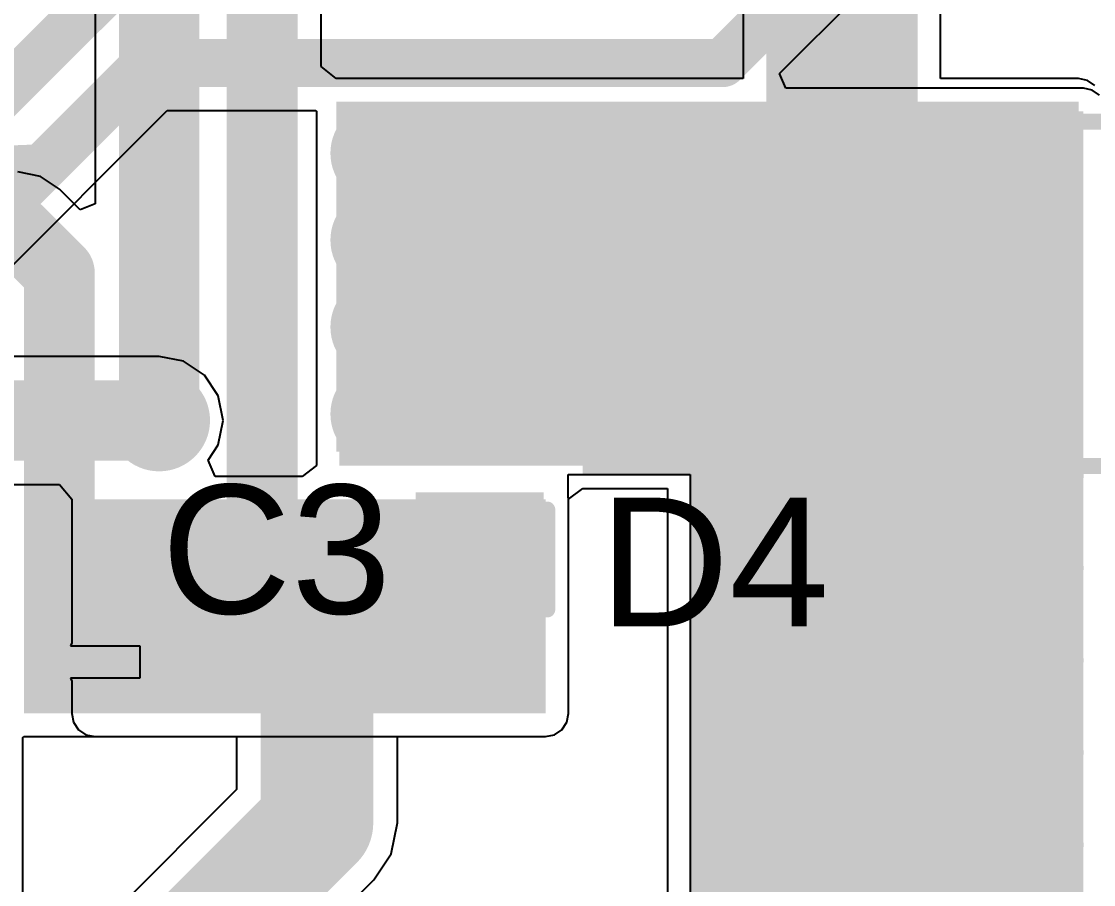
# Model space of a CAD drawing. Header units: millimetres. Extents: x -0.43 to 2.06, y -0.4 to 2.49.
# Drawn here: x 1.3732 to 1.7062, y 0.4129 to 0.6809 of the extents above; entities that cross this region are included whole.
import ezdxf

# ---------------------------------------------------------------- set-up
doc = ezdxf.new("R2010")
doc.units = ezdxf.units.MM
doc.header["$MEASUREMENT"] = 0
for name, color, linetype in [('BottomLayer', 5, 'Continuous'), ('BottomSolder', 6, 'Continuous'), ('TopLayer', 1, 'Continuous'), ('TopOverlay', 2, 'Continuous'), ('TopPaste', 8, 'Continuous'), ('TopSolder', 216, 'Continuous'), ('ViaHoleLayer', 16, 'Continuous')]:
    doc.layers.add(name, color=color, linetype=linetype)
doc.styles.add('Arial', font='', dxfattribs={"height": 0.2})
doc.styles.get('Arial').set_extended_font_data('Arial')

# ---------------------------------------------------------------- blocks, each defined once
blk = doc.blocks.new('SMA_9')
at = {"layer": 'TopLayer'}
for points in [[(-0.1279527, 0.03346455), (-0.0295275, 0.03346455), (-0.0295275, -0.03346455), (-0.1279527, -0.03346455)], [(0.0295276, 0.03346455), (0.1279528, 0.03346455), (0.1279528, -0.03346455), (0.0295276, -0.03346455)]]:
    blk.add_hatch(color=1, dxfattribs=at).paths.add_polyline_path(points)
at = {"layer": 'TopOverlay'}
for points in [[(-0.175, -0.05597), (-0.1290552, -0.05597), (-0.1290552, 0.05598), (-0.175, 0.05598)], [(-0.1299213, 0.0363781), (-0.1022047, 0.0363781), (-0.1022047, 0.0559799), (-0.1299213, 0.0559799)], [(-0.1299213, -0.0559799), (-0.1022047, -0.0559799), (-0.1022047, -0.0363781), (-0.1299213, -0.0363781)]]:
    blk.add_hatch(color=2, dxfattribs=at).paths.add_polyline_path(points)
at = {"layer": 'TopPaste'}
for points in [[(-0.1279527, 0.03346455), (-0.0295275, 0.03346455), (-0.0295275, -0.03346455), (-0.1279527, -0.03346455)], [(0.0295276, 0.03346455), (0.1279528, 0.03346455), (0.1279528, -0.03346455), (0.0295276, -0.03346455)]]:
    blk.add_hatch(color=8, dxfattribs=at).paths.add_polyline_path(points)
at = {"layer": 'TopSolder'}
for points in [[(-0.1319527, 0.03746455), (-0.0255275, 0.03746455), (-0.0255275, -0.03746455), (-0.1319527, -0.03746455)], [(0.0255276, 0.03746455), (0.1319528, 0.03746455), (0.1319528, -0.03746455), (0.0255276, -0.03746455)]]:
    blk.add_hatch(color=216, dxfattribs=at).paths.add_polyline_path(points)
at = {"layer": 'TopOverlay', "const_width": 0.005}
for points in [[(-0.10465, 0.0534531), (0.08115, 0.0534531)], [(0.08115, 0.03985), (0.08115, 0.0534531)], [(0.08115, -0.0534531), (0.08115, -0.03985)], [(-0.10465, -0.0534531), (0.08115, -0.0534531)]]:
    blk.add_lwpolyline(points, dxfattribs=at)
at = {"layer": 'TopOverlay', "const_width": 0.0025}
for points in [[(-0.1059, 0.0534531, 1), (-0.1034, 0.0534531, 1)], [(0.0799, 0.0534531, 1), (0.0824, 0.0534531, 1)], [(0.0799, 0.0534531, 1), (0.0824, 0.0534531, 1)], [(0.0799, 0.03985, 1), (0.0824, 0.03985, 1)], [(0.0799, -0.03985, 1), (0.0824, -0.03985, 1)], [(-0.1059, -0.0534531, 1), (-0.1034, -0.0534531, 1)], [(0.0799, -0.0534531, 1), (0.0824, -0.0534531, 1)], [(0.0799, -0.0534531, 1), (0.0824, -0.0534531, 1)]]:
    blk.add_lwpolyline(points, format="xyb", close=True, dxfattribs=at)
blk = doc.blocks.new('CAP_0603_14')
at = {"layer": 'TopLayer'}
for points in [[(-0.015, 0.0175), (-0.015, -0.0175), (-0.045, -0.0175), (-0.045, 0.0175)], [(0.045, 0.0175), (0.045, -0.0175), (0.015, -0.0175), (0.015, 0.0175)]]:
    blk.add_hatch(color=1, dxfattribs=at).paths.add_polyline_path(points)
at = {"layer": 'TopPaste'}
for points in [[(-0.015, 0.0175), (-0.015, -0.0175), (-0.045, -0.0175), (-0.045, 0.0175)], [(0.045, 0.0175), (0.045, -0.0175), (0.015, -0.0175), (0.015, 0.0175)]]:
    blk.add_hatch(color=8, dxfattribs=at).paths.add_polyline_path(points)
at = {"layer": 'TopSolder'}
for points in [[(-0.0126378, 0.0198622), (-0.0126378, -0.0198622), (-0.0473622, -0.0198622), (-0.0473622, 0.0198622)], [(0.0473622, 0.0198622), (0.0473622, -0.0198622), (0.0126378, -0.0198622), (0.0126378, 0.0198622)]]:
    blk.add_hatch(color=216, dxfattribs=at).paths.add_polyline_path(points)
at = {"layer": 'TopOverlay', "const_width": 0.005}
for points in [[(-0.049, -0.021), (-0.049, 0.021)], [(-0.018, 0.021), (-0.049, 0.021)], [(0.049, 0.021), (0.018, 0.021)], [(0.049, -0.021), (0.049, 0.021)], [(-0.018, -0.021), (-0.049, -0.021)], [(0.049, -0.021), (0.018, -0.021)]]:
    blk.add_lwpolyline(points, dxfattribs=at)
at = {"layer": 'TopOverlay', "const_width": 0.0025}
for points in [[(-0.05025, 0.021, 1), (-0.04775, 0.021, 1)], [(-0.05025, 0.021, 1), (-0.04775, 0.021, 1)], [(-0.01925, 0.021, 1), (-0.01675, 0.021, 1)], [(0.01675, 0.021, 1), (0.01925, 0.021, 1)], [(0.04775, 0.021, 1), (0.05025, 0.021, 1)], [(0.04775, 0.021, 1), (0.05025, 0.021, 1)], [(-0.05025, -0.021, 1), (-0.04775, -0.021, 1)], [(-0.05025, -0.021, 1), (-0.04775, -0.021, 1)], [(-0.01925, -0.021, 1), (-0.01675, -0.021, 1)], [(0.01675, -0.021, 1), (0.01925, -0.021, 1)], [(0.04775, -0.021, 1), (0.05025, -0.021, 1)], [(0.04775, -0.021, 1), (0.05025, -0.021, 1)]]:
    blk.add_lwpolyline(points, format="xyb", close=True, dxfattribs=at)

msp = doc.modelspace()

# ---------------------------------------------------------------- hatches: boundary and pattern name
at = {"layer": 'BottomLayer'}
for points in [[(1.472, 0.543), (1.703, 0.543), (1.703, 0.653), (1.472, 0.653)], [(1.703, 0.5615), (1.581, 0.5615), (1.581, 0.2650002), (1.703, 0.2650002)], [(1.536, 0.5325), (1.396, 0.5325), (1.396, 0.466), (1.536, 0.466)]]:
    msp.add_hatch(color=5, dxfattribs=at).paths.add_polyline_path(points)
h = msp.add_hatch(color=5, dxfattribs=at)
edge = h.paths.add_edge_path()
edge.add_arc((1.485, 0.64), 0.011811, 0, 360)
h = msp.add_hatch(color=5, dxfattribs=at)
edge = h.paths.add_edge_path()
edge.add_arc((1.513, 0.64), 0.011811, 0, 360)
h = msp.add_hatch(color=5, dxfattribs=at)
edge = h.paths.add_edge_path()
edge.add_arc((1.54, 0.64), 0.011811, 0, 360)
h = msp.add_hatch(color=5, dxfattribs=at)
edge = h.paths.add_edge_path()
edge.add_arc((1.485, 0.613), 0.011811, 0, 360)
h = msp.add_hatch(color=5, dxfattribs=at)
edge = h.paths.add_edge_path()
edge.add_arc((1.513, 0.613), 0.011811, 0, 360)
h = msp.add_hatch(color=5, dxfattribs=at)
edge = h.paths.add_edge_path()
edge.add_arc((1.54, 0.613), 0.011811, 0, 360)
h = msp.add_hatch(color=5, dxfattribs=at)
edge = h.paths.add_edge_path()
edge.add_arc((1.485, 0.586), 0.011811, 0, 360)
h = msp.add_hatch(color=5, dxfattribs=at)
edge = h.paths.add_edge_path()
edge.add_arc((1.485, 0.559), 0.011811, 0, 360)
h = msp.add_hatch(color=5, dxfattribs=at)
edge = h.paths.add_edge_path()
edge.add_arc((1.416, 0.557), 0.011811, 0, 360)
h = msp.add_hatch(color=5, dxfattribs=at)
edge = h.paths.add_edge_path()
edge.add_arc((1.601809, 0.539822), 0.011811, 0, 360)
h = msp.add_hatch(color=5, dxfattribs=at)
edge = h.paths.add_edge_path()
edge.add_arc((1.6302903, 0.539822), 0.011811, 0, 360)
h = msp.add_hatch(color=5, dxfattribs=at)
edge = h.paths.add_edge_path()
edge.add_arc((1.6587716, 0.539822), 0.011811, 0, 360)
h = msp.add_hatch(color=5, dxfattribs=at)
edge = h.paths.add_edge_path()
edge.add_arc((1.6872529, 0.539822), 0.011811, 0, 360)
h = msp.add_hatch(color=5, dxfattribs=at)
edge = h.paths.add_edge_path()
edge.add_arc((1.601809, 0.5111653), 0.011811, 0, 360)
h = msp.add_hatch(color=5, dxfattribs=at)
edge = h.paths.add_edge_path()
edge.add_arc((1.6302903, 0.5111653), 0.011811, 0, 360)
h = msp.add_hatch(color=5, dxfattribs=at)
edge = h.paths.add_edge_path()
edge.add_arc((1.6587716, 0.5111653), 0.011811, 0, 360)
h = msp.add_hatch(color=5, dxfattribs=at)
edge = h.paths.add_edge_path()
edge.add_arc((1.6872529, 0.5111653), 0.011811, 0, 360)
h = msp.add_hatch(color=5, dxfattribs=at)
edge = h.paths.add_edge_path()
edge.add_arc((1.41, 0.482), 0.011811, 0, 360)
h = msp.add_hatch(color=5, dxfattribs=at)
edge = h.paths.add_edge_path()
edge.add_arc((1.438, 0.482), 0.011811, 0, 360)
h = msp.add_hatch(color=5, dxfattribs=at)
edge = h.paths.add_edge_path()
edge.add_arc((1.465, 0.482), 0.011811, 0, 360)
h = msp.add_hatch(color=5, dxfattribs=at)
edge = h.paths.add_edge_path()
edge.add_arc((1.493, 0.482), 0.011811, 0, 360)
h = msp.add_hatch(color=5, dxfattribs=at)
edge = h.paths.add_edge_path()
edge.add_arc((1.52, 0.482), 0.011811, 0, 360)
h = msp.add_hatch(color=5, dxfattribs=at)
edge = h.paths.add_edge_path()
edge.add_arc((1.601809, 0.4825086), 0.011811, 0, 360)
h = msp.add_hatch(color=5, dxfattribs=at)
edge = h.paths.add_edge_path()
edge.add_arc((1.6302903, 0.4825086), 0.011811, 0, 360)
h = msp.add_hatch(color=5, dxfattribs=at)
edge = h.paths.add_edge_path()
edge.add_arc((1.6587716, 0.4825086), 0.011811, 0, 360)
h = msp.add_hatch(color=5, dxfattribs=at)
edge = h.paths.add_edge_path()
edge.add_arc((1.6872529, 0.4825086), 0.011811, 0, 360)
h = msp.add_hatch(color=5, dxfattribs=at)
edge = h.paths.add_edge_path()
edge.add_arc((1.601809, 0.4538519), 0.011811, 0, 360)
h = msp.add_hatch(color=5, dxfattribs=at)
edge = h.paths.add_edge_path()
edge.add_arc((1.6302903, 0.4538519), 0.011811, 0, 360)
h = msp.add_hatch(color=5, dxfattribs=at)
edge = h.paths.add_edge_path()
edge.add_arc((1.6587716, 0.4538519), 0.011811, 0, 360)
h = msp.add_hatch(color=5, dxfattribs=at)
edge = h.paths.add_edge_path()
edge.add_arc((1.6872529, 0.4538519), 0.011811, 0, 360)
h = msp.add_hatch(color=5, dxfattribs=at)
edge = h.paths.add_edge_path()
edge.add_arc((1.601809, 0.4251952), 0.011811, 0, 360)
h = msp.add_hatch(color=5, dxfattribs=at)
edge = h.paths.add_edge_path()
edge.add_arc((1.6302903, 0.4251952), 0.011811, 0, 360)
h = msp.add_hatch(color=5, dxfattribs=at)
edge = h.paths.add_edge_path()
edge.add_arc((1.6587716, 0.4251952), 0.011811, 0, 360)
h = msp.add_hatch(color=5, dxfattribs=at)
edge = h.paths.add_edge_path()
edge.add_arc((1.6872529, 0.4251952), 0.011811, 0, 360)
at = {"layer": 'BottomSolder'}
h = msp.add_hatch(color=6, dxfattribs=at)
edge = h.paths.add_edge_path()
edge.add_arc((1.485, 0.64), 0.015811, 0, 360)
h = msp.add_hatch(color=6, dxfattribs=at)
edge = h.paths.add_edge_path()
edge.add_arc((1.513, 0.64), 0.015811, 0, 360)
h = msp.add_hatch(color=6, dxfattribs=at)
edge = h.paths.add_edge_path()
edge.add_arc((1.54, 0.64), 0.015811, 0, 360)
h = msp.add_hatch(color=6, dxfattribs=at)
edge = h.paths.add_edge_path()
edge.add_arc((1.485, 0.613), 0.015811, 0, 360)
h = msp.add_hatch(color=6, dxfattribs=at)
edge = h.paths.add_edge_path()
edge.add_arc((1.513, 0.613), 0.015811, 0, 360)
h = msp.add_hatch(color=6, dxfattribs=at)
edge = h.paths.add_edge_path()
edge.add_arc((1.54, 0.613), 0.015811, 0, 360)
h = msp.add_hatch(color=6, dxfattribs=at)
edge = h.paths.add_edge_path()
edge.add_arc((1.485, 0.586), 0.015811, 0, 360)
h = msp.add_hatch(color=6, dxfattribs=at)
edge = h.paths.add_edge_path()
edge.add_arc((1.416, 0.557), 0.015811, 0, 360)
h = msp.add_hatch(color=6, dxfattribs=at)
edge = h.paths.add_edge_path()
edge.add_arc((1.485, 0.559), 0.015811, 0, 360)
h = msp.add_hatch(color=6, dxfattribs=at)
edge = h.paths.add_edge_path()
edge.add_arc((1.601809, 0.539822), 0.015811, 0, 360)
h = msp.add_hatch(color=6, dxfattribs=at)
edge = h.paths.add_edge_path()
edge.add_arc((1.6302903, 0.539822), 0.015811, 0, 360)
h = msp.add_hatch(color=6, dxfattribs=at)
edge = h.paths.add_edge_path()
edge.add_arc((1.6587716, 0.539822), 0.015811, 0, 360)
h = msp.add_hatch(color=6, dxfattribs=at)
edge = h.paths.add_edge_path()
edge.add_arc((1.6872529, 0.539822), 0.015811, 0, 360)
h = msp.add_hatch(color=6, dxfattribs=at)
edge = h.paths.add_edge_path()
edge.add_arc((1.601809, 0.5111653), 0.015811, 0, 360)
h = msp.add_hatch(color=6, dxfattribs=at)
edge = h.paths.add_edge_path()
edge.add_arc((1.6302903, 0.5111653), 0.015811, 0, 360)
h = msp.add_hatch(color=6, dxfattribs=at)
edge = h.paths.add_edge_path()
edge.add_arc((1.6587716, 0.5111653), 0.015811, 0, 360)
h = msp.add_hatch(color=6, dxfattribs=at)
edge = h.paths.add_edge_path()
edge.add_arc((1.6872529, 0.5111653), 0.015811, 0, 360)
h = msp.add_hatch(color=6, dxfattribs=at)
edge = h.paths.add_edge_path()
edge.add_arc((1.41, 0.482), 0.015811, 0, 360)
h = msp.add_hatch(color=6, dxfattribs=at)
edge = h.paths.add_edge_path()
edge.add_arc((1.438, 0.482), 0.015811, 0, 360)
h = msp.add_hatch(color=6, dxfattribs=at)
edge = h.paths.add_edge_path()
edge.add_arc((1.465, 0.482), 0.015811, 0, 360)
h = msp.add_hatch(color=6, dxfattribs=at)
edge = h.paths.add_edge_path()
edge.add_arc((1.493, 0.482), 0.015811, 0, 360)
h = msp.add_hatch(color=6, dxfattribs=at)
edge = h.paths.add_edge_path()
edge.add_arc((1.52, 0.482), 0.015811, 0, 360)
h = msp.add_hatch(color=6, dxfattribs=at)
edge = h.paths.add_edge_path()
edge.add_arc((1.601809, 0.4825086), 0.015811, 0, 360)
h = msp.add_hatch(color=6, dxfattribs=at)
edge = h.paths.add_edge_path()
edge.add_arc((1.6302903, 0.4825086), 0.015811, 0, 360)
h = msp.add_hatch(color=6, dxfattribs=at)
edge = h.paths.add_edge_path()
edge.add_arc((1.6587716, 0.4825086), 0.015811, 0, 360)
h = msp.add_hatch(color=6, dxfattribs=at)
edge = h.paths.add_edge_path()
edge.add_arc((1.6872529, 0.4825086), 0.015811, 0, 360)
h = msp.add_hatch(color=6, dxfattribs=at)
edge = h.paths.add_edge_path()
edge.add_arc((1.601809, 0.4538519), 0.015811, 0, 360)
h = msp.add_hatch(color=6, dxfattribs=at)
edge = h.paths.add_edge_path()
edge.add_arc((1.6302903, 0.4538519), 0.015811, 0, 360)
h = msp.add_hatch(color=6, dxfattribs=at)
edge = h.paths.add_edge_path()
edge.add_arc((1.6587716, 0.4538519), 0.015811, 0, 360)
h = msp.add_hatch(color=6, dxfattribs=at)
edge = h.paths.add_edge_path()
edge.add_arc((1.6872529, 0.4538519), 0.015811, 0, 360)
h = msp.add_hatch(color=6, dxfattribs=at)
edge = h.paths.add_edge_path()
edge.add_arc((1.601809, 0.4251952), 0.015811, 0, 360)
h = msp.add_hatch(color=6, dxfattribs=at)
edge = h.paths.add_edge_path()
edge.add_arc((1.6302903, 0.4251952), 0.015811, 0, 360)
h = msp.add_hatch(color=6, dxfattribs=at)
edge = h.paths.add_edge_path()
edge.add_arc((1.6587716, 0.4251952), 0.015811, 0, 360)
h = msp.add_hatch(color=6, dxfattribs=at)
edge = h.paths.add_edge_path()
edge.add_arc((1.6872529, 0.4251952), 0.015811, 0, 360)
at = {"layer": 'TopLayer'}
for points in [[(1.6045118, 0.641), (1.6515118, 0.641), (1.6515118, 0.961307), (1.6045118, 0.961307)], [(1.471, 0.5473071), (1.7015118, 0.5473071), (1.7015118, 0.6559999), (1.471, 0.6559999)], [(1.588, 0.268), (1.702, 0.268), (1.702, 0.569), (1.588, 0.569)], [(1.374, 0.466), (1.536, 0.466), (1.536, 0.5325), (1.374, 0.5325)]]:
    msp.add_hatch(color=1, dxfattribs=at).paths.add_polyline_path(points)
h = msp.add_hatch(color=1, dxfattribs=at)
edge = h.paths.add_edge_path()
edge.add_arc((1.485, 0.64), 0.011811, 0, 360)
h = msp.add_hatch(color=1, dxfattribs=at)
edge = h.paths.add_edge_path()
edge.add_arc((1.513, 0.64), 0.011811, 0, 360)
h = msp.add_hatch(color=1, dxfattribs=at)
edge = h.paths.add_edge_path()
edge.add_arc((1.54, 0.64), 0.011811, 0, 360)
h = msp.add_hatch(color=1, dxfattribs=at)
edge = h.paths.add_edge_path()
edge.add_arc((1.485, 0.613), 0.011811, 0, 360)
h = msp.add_hatch(color=1, dxfattribs=at)
edge = h.paths.add_edge_path()
edge.add_arc((1.513, 0.613), 0.011811, 0, 360)
h = msp.add_hatch(color=1, dxfattribs=at)
edge = h.paths.add_edge_path()
edge.add_arc((1.54, 0.613), 0.011811, 0, 360)
h = msp.add_hatch(color=1, dxfattribs=at)
edge = h.paths.add_edge_path()
edge.add_arc((1.485, 0.586), 0.011811, 0, 360)
h = msp.add_hatch(color=1, dxfattribs=at)
edge = h.paths.add_edge_path()
edge.add_arc((1.485, 0.559), 0.011811, 0, 360)
h = msp.add_hatch(color=1, dxfattribs=at)
edge = h.paths.add_edge_path()
edge.add_arc((1.416, 0.557), 0.011811, 0, 360)
h = msp.add_hatch(color=1, dxfattribs=at)
edge = h.paths.add_edge_path()
edge.add_arc((1.601809, 0.539822), 0.011811, 0, 360)
h = msp.add_hatch(color=1, dxfattribs=at)
edge = h.paths.add_edge_path()
edge.add_arc((1.6302903, 0.539822), 0.011811, 0, 360)
h = msp.add_hatch(color=1, dxfattribs=at)
edge = h.paths.add_edge_path()
edge.add_arc((1.6587716, 0.539822), 0.011811, 0, 360)
h = msp.add_hatch(color=1, dxfattribs=at)
edge = h.paths.add_edge_path()
edge.add_arc((1.6872529, 0.539822), 0.011811, 0, 360)
h = msp.add_hatch(color=1, dxfattribs=at)
edge = h.paths.add_edge_path()
edge.add_arc((1.601809, 0.5111653), 0.011811, 0, 360)
h = msp.add_hatch(color=1, dxfattribs=at)
edge = h.paths.add_edge_path()
edge.add_arc((1.6302903, 0.5111653), 0.011811, 0, 360)
h = msp.add_hatch(color=1, dxfattribs=at)
edge = h.paths.add_edge_path()
edge.add_arc((1.6587716, 0.5111653), 0.011811, 0, 360)
h = msp.add_hatch(color=1, dxfattribs=at)
edge = h.paths.add_edge_path()
edge.add_arc((1.6872529, 0.5111653), 0.011811, 0, 360)
h = msp.add_hatch(color=1, dxfattribs=at)
edge = h.paths.add_edge_path()
edge.add_arc((1.41, 0.482), 0.011811, 0, 360)
h = msp.add_hatch(color=1, dxfattribs=at)
edge = h.paths.add_edge_path()
edge.add_arc((1.438, 0.482), 0.011811, 0, 360)
h = msp.add_hatch(color=1, dxfattribs=at)
edge = h.paths.add_edge_path()
edge.add_arc((1.465, 0.482), 0.011811, 0, 360)
h = msp.add_hatch(color=1, dxfattribs=at)
edge = h.paths.add_edge_path()
edge.add_arc((1.493, 0.482), 0.011811, 0, 360)
h = msp.add_hatch(color=1, dxfattribs=at)
edge = h.paths.add_edge_path()
edge.add_arc((1.52, 0.482), 0.011811, 0, 360)
h = msp.add_hatch(color=1, dxfattribs=at)
edge = h.paths.add_edge_path()
edge.add_arc((1.601809, 0.4825086), 0.011811, 0, 360)
h = msp.add_hatch(color=1, dxfattribs=at)
edge = h.paths.add_edge_path()
edge.add_arc((1.6302903, 0.4825086), 0.011811, 0, 360)
h = msp.add_hatch(color=1, dxfattribs=at)
edge = h.paths.add_edge_path()
edge.add_arc((1.6587716, 0.4825086), 0.011811, 0, 360)
h = msp.add_hatch(color=1, dxfattribs=at)
edge = h.paths.add_edge_path()
edge.add_arc((1.6872529, 0.4825086), 0.011811, 0, 360)
h = msp.add_hatch(color=1, dxfattribs=at)
edge = h.paths.add_edge_path()
edge.add_arc((1.601809, 0.4538519), 0.011811, 0, 360)
h = msp.add_hatch(color=1, dxfattribs=at)
edge = h.paths.add_edge_path()
edge.add_arc((1.6302903, 0.4538519), 0.011811, 0, 360)
h = msp.add_hatch(color=1, dxfattribs=at)
edge = h.paths.add_edge_path()
edge.add_arc((1.6587716, 0.4538519), 0.011811, 0, 360)
h = msp.add_hatch(color=1, dxfattribs=at)
edge = h.paths.add_edge_path()
edge.add_arc((1.6872529, 0.4538519), 0.011811, 0, 360)
h = msp.add_hatch(color=1, dxfattribs=at)
edge = h.paths.add_edge_path()
edge.add_arc((1.601809, 0.4251952), 0.011811, 0, 360)
h = msp.add_hatch(color=1, dxfattribs=at)
edge = h.paths.add_edge_path()
edge.add_arc((1.6302903, 0.4251952), 0.011811, 0, 360)
h = msp.add_hatch(color=1, dxfattribs=at)
edge = h.paths.add_edge_path()
edge.add_arc((1.6587716, 0.4251952), 0.011811, 0, 360)
h = msp.add_hatch(color=1, dxfattribs=at)
edge = h.paths.add_edge_path()
edge.add_arc((1.6872529, 0.4251952), 0.011811, 0, 360)
at = {"layer": 'TopSolder'}
h = msp.add_hatch(color=216, dxfattribs=at)
edge = h.paths.add_edge_path()
edge.add_arc((1.485, 0.64), 0.015811, 0, 360)
h = msp.add_hatch(color=216, dxfattribs=at)
edge = h.paths.add_edge_path()
edge.add_arc((1.513, 0.64), 0.015811, 0, 360)
h = msp.add_hatch(color=216, dxfattribs=at)
edge = h.paths.add_edge_path()
edge.add_arc((1.54, 0.64), 0.015811, 0, 360)
h = msp.add_hatch(color=216, dxfattribs=at)
edge = h.paths.add_edge_path()
edge.add_arc((1.485, 0.613), 0.015811, 0, 360)
h = msp.add_hatch(color=216, dxfattribs=at)
edge = h.paths.add_edge_path()
edge.add_arc((1.513, 0.613), 0.015811, 0, 360)
h = msp.add_hatch(color=216, dxfattribs=at)
edge = h.paths.add_edge_path()
edge.add_arc((1.54, 0.613), 0.015811, 0, 360)
h = msp.add_hatch(color=216, dxfattribs=at)
edge = h.paths.add_edge_path()
edge.add_arc((1.485, 0.586), 0.015811, 0, 360)
h = msp.add_hatch(color=216, dxfattribs=at)
edge = h.paths.add_edge_path()
edge.add_arc((1.416, 0.557), 0.015811, 0, 360)
h = msp.add_hatch(color=216, dxfattribs=at)
edge = h.paths.add_edge_path()
edge.add_arc((1.485, 0.559), 0.015811, 0, 360)
h = msp.add_hatch(color=216, dxfattribs=at)
edge = h.paths.add_edge_path()
edge.add_arc((1.601809, 0.539822), 0.015811, 0, 360)
h = msp.add_hatch(color=216, dxfattribs=at)
edge = h.paths.add_edge_path()
edge.add_arc((1.6302903, 0.539822), 0.015811, 0, 360)
h = msp.add_hatch(color=216, dxfattribs=at)
edge = h.paths.add_edge_path()
edge.add_arc((1.6587716, 0.539822), 0.015811, 0, 360)
h = msp.add_hatch(color=216, dxfattribs=at)
edge = h.paths.add_edge_path()
edge.add_arc((1.6872529, 0.539822), 0.015811, 0, 360)
h = msp.add_hatch(color=216, dxfattribs=at)
edge = h.paths.add_edge_path()
edge.add_arc((1.601809, 0.5111653), 0.015811, 0, 360)
h = msp.add_hatch(color=216, dxfattribs=at)
edge = h.paths.add_edge_path()
edge.add_arc((1.6302903, 0.5111653), 0.015811, 0, 360)
h = msp.add_hatch(color=216, dxfattribs=at)
edge = h.paths.add_edge_path()
edge.add_arc((1.6587716, 0.5111653), 0.015811, 0, 360)
h = msp.add_hatch(color=216, dxfattribs=at)
edge = h.paths.add_edge_path()
edge.add_arc((1.6872529, 0.5111653), 0.015811, 0, 360)
h = msp.add_hatch(color=216, dxfattribs=at)
edge = h.paths.add_edge_path()
edge.add_arc((1.41, 0.482), 0.015811, 0, 360)
h = msp.add_hatch(color=216, dxfattribs=at)
edge = h.paths.add_edge_path()
edge.add_arc((1.438, 0.482), 0.015811, 0, 360)
h = msp.add_hatch(color=216, dxfattribs=at)
edge = h.paths.add_edge_path()
edge.add_arc((1.465, 0.482), 0.015811, 0, 360)
h = msp.add_hatch(color=216, dxfattribs=at)
edge = h.paths.add_edge_path()
edge.add_arc((1.493, 0.482), 0.015811, 0, 360)
h = msp.add_hatch(color=216, dxfattribs=at)
edge = h.paths.add_edge_path()
edge.add_arc((1.52, 0.482), 0.015811, 0, 360)
h = msp.add_hatch(color=216, dxfattribs=at)
edge = h.paths.add_edge_path()
edge.add_arc((1.601809, 0.4825086), 0.015811, 0, 360)
h = msp.add_hatch(color=216, dxfattribs=at)
edge = h.paths.add_edge_path()
edge.add_arc((1.6302903, 0.4825086), 0.015811, 0, 360)
h = msp.add_hatch(color=216, dxfattribs=at)
edge = h.paths.add_edge_path()
edge.add_arc((1.6587716, 0.4825086), 0.015811, 0, 360)
h = msp.add_hatch(color=216, dxfattribs=at)
edge = h.paths.add_edge_path()
edge.add_arc((1.6872529, 0.4825086), 0.015811, 0, 360)
h = msp.add_hatch(color=216, dxfattribs=at)
edge = h.paths.add_edge_path()
edge.add_arc((1.601809, 0.4538519), 0.015811, 0, 360)
h = msp.add_hatch(color=216, dxfattribs=at)
edge = h.paths.add_edge_path()
edge.add_arc((1.6302903, 0.4538519), 0.015811, 0, 360)
h = msp.add_hatch(color=216, dxfattribs=at)
edge = h.paths.add_edge_path()
edge.add_arc((1.6587716, 0.4538519), 0.015811, 0, 360)
h = msp.add_hatch(color=216, dxfattribs=at)
edge = h.paths.add_edge_path()
edge.add_arc((1.6872529, 0.4538519), 0.015811, 0, 360)
h = msp.add_hatch(color=216, dxfattribs=at)
edge = h.paths.add_edge_path()
edge.add_arc((1.601809, 0.4251952), 0.015811, 0, 360)
h = msp.add_hatch(color=216, dxfattribs=at)
edge = h.paths.add_edge_path()
edge.add_arc((1.6302903, 0.4251952), 0.015811, 0, 360)
h = msp.add_hatch(color=216, dxfattribs=at)
edge = h.paths.add_edge_path()
edge.add_arc((1.6587716, 0.4251952), 0.015811, 0, 360)
h = msp.add_hatch(color=216, dxfattribs=at)
edge = h.paths.add_edge_path()
edge.add_arc((1.6872529, 0.4251952), 0.015811, 0, 360)
at = {"layer": 'ViaHoleLayer'}
h = msp.add_hatch(color=16, dxfattribs=at)
edge = h.paths.add_edge_path()
edge.add_arc((1.485, 0.64), 0.0059055, 0, 360)
h = msp.add_hatch(color=16, dxfattribs=at)
edge = h.paths.add_edge_path()
edge.add_arc((1.513, 0.64), 0.0059055, 0, 360)
h = msp.add_hatch(color=16, dxfattribs=at)
edge = h.paths.add_edge_path()
edge.add_arc((1.54, 0.64), 0.0059055, 0, 360)
h = msp.add_hatch(color=16, dxfattribs=at)
edge = h.paths.add_edge_path()
edge.add_arc((1.485, 0.613), 0.0059055, 0, 360)
h = msp.add_hatch(color=16, dxfattribs=at)
edge = h.paths.add_edge_path()
edge.add_arc((1.513, 0.613), 0.0059055, 0, 360)
h = msp.add_hatch(color=16, dxfattribs=at)
edge = h.paths.add_edge_path()
edge.add_arc((1.54, 0.613), 0.0059055, 0, 360)
h = msp.add_hatch(color=16, dxfattribs=at)
edge = h.paths.add_edge_path()
edge.add_arc((1.485, 0.586), 0.0059055, 0, 360)
h = msp.add_hatch(color=16, dxfattribs=at)
edge = h.paths.add_edge_path()
edge.add_arc((1.416, 0.557), 0.0059055, 0, 360)
h = msp.add_hatch(color=16, dxfattribs=at)
edge = h.paths.add_edge_path()
edge.add_arc((1.485, 0.559), 0.0059055, 0, 360)
h = msp.add_hatch(color=16, dxfattribs=at)
edge = h.paths.add_edge_path()
edge.add_arc((1.601809, 0.539822), 0.0059055, 0, 360)
h = msp.add_hatch(color=16, dxfattribs=at)
edge = h.paths.add_edge_path()
edge.add_arc((1.6302903, 0.539822), 0.0059055, 0, 360)
h = msp.add_hatch(color=16, dxfattribs=at)
edge = h.paths.add_edge_path()
edge.add_arc((1.6587716, 0.539822), 0.0059055, 0, 360)
h = msp.add_hatch(color=16, dxfattribs=at)
edge = h.paths.add_edge_path()
edge.add_arc((1.6872529, 0.539822), 0.0059055, 0, 360)
h = msp.add_hatch(color=16, dxfattribs=at)
edge = h.paths.add_edge_path()
edge.add_arc((1.601809, 0.5111653), 0.0059055, 0, 360)
h = msp.add_hatch(color=16, dxfattribs=at)
edge = h.paths.add_edge_path()
edge.add_arc((1.6302903, 0.5111653), 0.0059055, 0, 360)
h = msp.add_hatch(color=16, dxfattribs=at)
edge = h.paths.add_edge_path()
edge.add_arc((1.6587716, 0.5111653), 0.0059055, 0, 360)
h = msp.add_hatch(color=16, dxfattribs=at)
edge = h.paths.add_edge_path()
edge.add_arc((1.6872529, 0.5111653), 0.0059055, 0, 360)
h = msp.add_hatch(color=16, dxfattribs=at)
edge = h.paths.add_edge_path()
edge.add_arc((1.41, 0.482), 0.0059055, 0, 360)
h = msp.add_hatch(color=16, dxfattribs=at)
edge = h.paths.add_edge_path()
edge.add_arc((1.438, 0.482), 0.0059055, 0, 360)
h = msp.add_hatch(color=16, dxfattribs=at)
edge = h.paths.add_edge_path()
edge.add_arc((1.465, 0.482), 0.0059055, 0, 360)
h = msp.add_hatch(color=16, dxfattribs=at)
edge = h.paths.add_edge_path()
edge.add_arc((1.493, 0.482), 0.0059055, 0, 360)
h = msp.add_hatch(color=16, dxfattribs=at)
edge = h.paths.add_edge_path()
edge.add_arc((1.52, 0.482), 0.0059055, 0, 360)
h = msp.add_hatch(color=16, dxfattribs=at)
edge = h.paths.add_edge_path()
edge.add_arc((1.601809, 0.4825086), 0.0059055, 0, 360)
h = msp.add_hatch(color=16, dxfattribs=at)
edge = h.paths.add_edge_path()
edge.add_arc((1.6302903, 0.4825086), 0.0059055, 0, 360)
h = msp.add_hatch(color=16, dxfattribs=at)
edge = h.paths.add_edge_path()
edge.add_arc((1.6587716, 0.4825086), 0.0059055, 0, 360)
h = msp.add_hatch(color=16, dxfattribs=at)
edge = h.paths.add_edge_path()
edge.add_arc((1.6872529, 0.4825086), 0.0059055, 0, 360)
h = msp.add_hatch(color=16, dxfattribs=at)
edge = h.paths.add_edge_path()
edge.add_arc((1.601809, 0.4538519), 0.0059055, 0, 360)
h = msp.add_hatch(color=16, dxfattribs=at)
edge = h.paths.add_edge_path()
edge.add_arc((1.6302903, 0.4538519), 0.0059055, 0, 360)
h = msp.add_hatch(color=16, dxfattribs=at)
edge = h.paths.add_edge_path()
edge.add_arc((1.6587716, 0.4538519), 0.0059055, 0, 360)
h = msp.add_hatch(color=16, dxfattribs=at)
edge = h.paths.add_edge_path()
edge.add_arc((1.6872529, 0.4538519), 0.0059055, 0, 360)
h = msp.add_hatch(color=16, dxfattribs=at)
edge = h.paths.add_edge_path()
edge.add_arc((1.601809, 0.4251952), 0.0059055, 0, 360)
h = msp.add_hatch(color=16, dxfattribs=at)
edge = h.paths.add_edge_path()
edge.add_arc((1.6302903, 0.4251952), 0.0059055, 0, 360)
h = msp.add_hatch(color=16, dxfattribs=at)
edge = h.paths.add_edge_path()
edge.add_arc((1.6587716, 0.4251952), 0.0059055, 0, 360)
h = msp.add_hatch(color=16, dxfattribs=at)
edge = h.paths.add_edge_path()
edge.add_arc((1.6872529, 0.4251952), 0.0059055, 0, 360)

# ---------------------------------------------------------------- linework, layer by layer
at = {"layer": 'BottomLayer'}
for p, q in [((1.6086642, 0.6647565), (1.6663126, 0.7224049)), ((1.6105776, 0.6601371), (1.6086642, 0.6647565)), ((1.703, 0.6601371), (1.6105776, 0.6601371)), ((1.7057312, 0.6595938), (1.703, 0.6601371)), ((1.7080467, 0.6580467), (1.7057312, 0.6595938)), ((1.3496201, 0.5843571), (1.418479, 0.6532159)), ((1.418479, 0.6532159), (1.4646857, 0.6532159)), ((1.4646857, 0.6532159), (1.4648629, 0.6529999)), ((1.4648629, 0.6529999), (1.4648629, 0.5430001)), ((1.416, 0.576882), (1.35, 0.576882)), ((1.4236085, 0.5753686), (1.416, 0.576882)), ((1.4300587, 0.5710587), (1.4236085, 0.5753686)), ((1.4343686, 0.5646085), (1.4300587, 0.5710587)), ((1.435882, 0.557), (1.4343686, 0.5646085)), ((1.4343686, 0.5493915), (1.435882, 0.557)), ((1.4311918, 0.5446371), (1.4343686, 0.5493915)), ((1.4334284, 0.5396371), (1.4311918, 0.5446371)), ((1.4648629, 0.5430001), (1.4604338, 0.5396371)), ((1.4604338, 0.5396371), (1.4334284, 0.5396371)), ((1.35, 0.537118), (1.3851112, 0.537118)), ((1.3851112, 0.537118), (1.3888629, 0.5324999)), ((1.5431371, 0.5324999), (1.5475662, 0.5358629)), ((1.5475662, 0.5358629), (1.5738629, 0.5358629)), ((1.5738629, 0.5358629), (1.5738629, 0.2650002)), ((1.3888629, 0.5324999), (1.3888629, 0.4879654)), ((1.5431371, 0.466), (1.5431371, 0.5324999)), ((1.3888629, 0.4879654), (1.388463, 0.487)), ((1.388463, 0.487), (1.41, 0.487)), ((1.41, 0.487), (1.41, 0.477)), ((1.41, 0.477), (1.388463, 0.477)), ((1.388463, 0.477), (1.3888629, 0.4760346)), ((1.3888629, 0.4760346), (1.3888629, 0.466)), ((1.3888629, 0.466), (1.3894062, 0.4632688)), ((1.3894062, 0.4632688), (1.3909533, 0.4609533)), ((1.5410467, 0.4609533), (1.5425938, 0.4632688)), ((1.5425938, 0.4632688), (1.5431371, 0.466)), ((1.3909533, 0.4609533), (1.3932688, 0.4594062)), ((1.5387312, 0.4594062), (1.5410467, 0.4609533)), ((1.3932688, 0.4594062), (1.396, 0.4588629)), ((1.396, 0.4588629), (1.44002, 0.4588629)), ((1.44002, 0.4588629), (1.44002, 0.442347)), ((1.48998, 0.432), (1.48998, 0.4588629)), ((1.48998, 0.4588629), (1.536, 0.4588629)), ((1.536, 0.4588629), (1.5387312, 0.4594062)), ((1.44002, 0.442347), (1.397653, 0.39998)), ((1.4880785, 0.4224406), (1.48998, 0.432)), ((1.4826635, 0.4143365), (1.4880785, 0.4224406)), ((1.4256635, 0.3573365), (1.4826635, 0.4143365))]:
    msp.add_line(p, q, dxfattribs=at)
for points, const_width in [([(1.5909998, 0.668), (1.6601888, 0.737189)], 0.015), ([(1.3288109, 0.619811), (1.4019999, 0.693)], 0.015), ([(1.3391662, 0.594811), (1.4123552, 0.668)], 0.015), ([(1.4123552, 0.668), (1.5909998, 0.668)], 0.015), ([(1.35, 0.557), (1.416, 0.557)], 0.025), ([(1.465, 0.432), (1.465, 0.482)], 0.035), ([(1.408, 0.375), (1.465, 0.432)], 0.035)]:
    msp.add_lwpolyline(points, dxfattribs=dict(at, const_width=const_width))
for points, const_width in [([(1.4086052, 0.668, 1), (1.4161052, 0.668, 1)], 0.0075), ([(1.4086052, 0.668, 1), (1.4161052, 0.668, 1)], 0.0075), ([(1.5872498, 0.668, 1), (1.5947498, 0.668, 1)], 0.0075), ([(1.5872498, 0.668, 1), (1.5947498, 0.668, 1)], 0.0075), ([(1.40975, 0.557, 1), (1.42225, 0.557, 1)], 0.0125), ([(1.45625, 0.482, 1), (1.47375, 0.482, 1)], 0.0175), ([(1.45625, 0.432, 1), (1.47375, 0.432, 1)], 0.0175), ([(1.45625, 0.432, 1), (1.47375, 0.432, 1)], 0.0175)]:
    msp.add_lwpolyline(points, format="xyb", close=True, dxfattribs=dict(at, const_width=const_width))
at = {"layer": 'TopLayer'}
for p, q in [((1.5973747, 0.9001772), (1.5973747, 0.6631371)), ((1.6586489, 0.6631371), (1.6586489, 0.8264852)), ((1.396118, 0.7547646), (1.396118, 0.624289)), ((1.4663526, 0.6668692), (1.4663526, 0.6893982)), ((1.4710001, 0.6631371), (1.4663526, 0.6668692)), ((1.5973747, 0.6631371), (1.4710001, 0.6631371)), ((1.7015118, 0.6631371), (1.6586489, 0.6631371)), ((1.704243, 0.6625938), (1.7015118, 0.6631371)), ((1.7065585, 0.6610467), (1.704243, 0.6625938)), ((1.3791359, 0.6327627), (1.3721126, 0.6341597)), ((1.3850898, 0.6287843), (1.3791359, 0.6327627)), ((1.3914986, 0.6223756), (1.3850898, 0.6287843)), ((1.396118, 0.624289), (1.3914986, 0.6223756)), ((1.5430118, 0.5331299), (1.5430118, 0.54017)), ((1.5430118, 0.54017), (1.5808629, 0.54017)), ((1.5808629, 0.54017), (1.5808629, 0.2724173)), ((1.5431371, 0.5325), (1.5430118, 0.5331299)), ((1.5431371, 0.466), (1.5431371, 0.5325)), ((1.5410467, 0.4609533), (1.5425938, 0.4632688)), ((1.5425938, 0.4632688), (1.5431371, 0.466)), ((1.5387312, 0.4594062), (1.5410467, 0.4609533)), ((1.3736489, 0.4585747), (1.3740001, 0.4588629)), ((1.3736489, 0.2724173), (1.3736489, 0.4585747)), ((1.3740001, 0.4588629), (1.536, 0.4588629)), ((1.536, 0.4588629), (1.5387312, 0.4594062))]:
    msp.add_line(p, q, dxfattribs=at)
for points, const_width in [([(1.416, 0.557), (1.416, 0.763)], 0.025), ([(1.448, 0.524), (1.448, 0.697)], 0.022), ([(1.3375118, 0.6158071), (1.3721126, 0.6158071)], 0.022), ([(1.3721126, 0.6158071), (1.385, 0.6029197)], 0.022), ([(1.5822559, 0.6016535), (1.6541733, 0.6016535)], 0.035), ([(1.5822559, 0.6016535), (1.607813, 0.5760964)], 0.035), ([(1.6541733, 0.6016535), (1.6595197, 0.5963071)], 0.035), ([(1.385, 0.524), (1.385, 0.6029197)], 0.022), ([(1.6437717, 0.5963071), (1.6595197, 0.5963071)], 0.025), ([(1.6595197, 0.5963071), (1.6754843, 0.5803425)], 0.025), ([(1.6754843, 0.5795157), (1.6754843, 0.5803425)], 0.035), ([(1.607813, 0.5760964), (1.6317106, 0.5760964)], 0.035), ([(1.6317106, 0.5760964), (1.643, 0.564807)], 0.035), ([(1.6754843, 0.5803425), (1.6804843, 0.5753425)], 0.025), ([(1.6804843, 0.5595945), (1.6804843, 0.5753425)], 0.025), ([(1.643, 0.4525), (1.643, 0.564807)], 0.035), ([(1.416, 0.556), (1.416, 0.557)], 0.025), ([(1.4000001, 0.517), (1.473, 0.517)], 0.022), ([(1.473, 0.517), (1.4731536, 0.5171536)], 0.022), ([(1.4731536, 0.5171536), (1.5153583, 0.5171536)], 0.022), ([(1.5153583, 0.5171536), (1.5155118, 0.5173071)], 0.022), ([(1.637, 0.35), (1.637, 0.4385)], 0.05)]:
    msp.add_lwpolyline(points, dxfattribs=dict(at, const_width=const_width))
for points, const_width in [([(1.3666126, 0.6158071, 1), (1.3776126, 0.6158071, 1)], 0.011), ([(1.3666126, 0.6158071, 1), (1.3776126, 0.6158071, 1)], 0.011), ([(1.5735059, 0.6016535, 1), (1.5910059, 0.6016535, 1)], 0.0175), ([(1.5735059, 0.6016535, 1), (1.5910059, 0.6016535, 1)], 0.0175), ([(1.6454233, 0.6016535, 1), (1.6629233, 0.6016535, 1)], 0.0175), ([(1.6454233, 0.6016535, 1), (1.6629233, 0.6016535, 1)], 0.0175), ([(1.3795, 0.6029197, 1), (1.3905, 0.6029197, 1)], 0.011), ([(1.3795, 0.6029197, 1), (1.3905, 0.6029197, 1)], 0.011), ([(1.6507697, 0.5963071, 1), (1.6682697, 0.5963071, 1)], 0.0175), ([(1.6375217, 0.5963071, 1), (1.6500217, 0.5963071, 1)], 0.0125), ([(1.6532697, 0.5963071, 1), (1.6657697, 0.5963071, 1)], 0.0125), ([(1.6532697, 0.5963071, 1), (1.6657697, 0.5963071, 1)], 0.0125), ([(1.6667343, 0.5803425, 1), (1.6842343, 0.5803425, 1)], 0.0175), ([(1.6667343, 0.5795157, 1), (1.6842343, 0.5795157, 1)], 0.0175), ([(1.599063, 0.5760964, 1), (1.616563, 0.5760964, 1)], 0.0175), ([(1.599063, 0.5760964, 1), (1.616563, 0.5760964, 1)], 0.0175), ([(1.6229606, 0.5760964, 1), (1.6404606, 0.5760964, 1)], 0.0175), ([(1.6229606, 0.5760964, 1), (1.6404606, 0.5760964, 1)], 0.0175), ([(1.6692343, 0.5803425, 1), (1.6817343, 0.5803425, 1)], 0.0125), ([(1.6692343, 0.5803425, 1), (1.6817343, 0.5803425, 1)], 0.0125), ([(1.6742343, 0.5753425, 1), (1.6867343, 0.5753425, 1)], 0.0125), ([(1.6742343, 0.5753425, 1), (1.6867343, 0.5753425, 1)], 0.0125), ([(1.63425, 0.564807, 1), (1.65175, 0.564807, 1)], 0.0175), ([(1.63425, 0.564807, 1), (1.65175, 0.564807, 1)], 0.0175), ([(1.40975, 0.557, 1), (1.42225, 0.557, 1)], 0.0125), ([(1.40975, 0.557, 1), (1.42225, 0.557, 1)], 0.0125), ([(1.6742343, 0.5595945, 1), (1.6867343, 0.5595945, 1)], 0.0125), ([(1.40975, 0.556, 1), (1.42225, 0.556, 1)], 0.0125), ([(1.3795, 0.524, 1), (1.3905, 0.524, 1)], 0.011), ([(1.4425, 0.524, 1), (1.4535, 0.524, 1)], 0.011), ([(1.3945001, 0.517, 1), (1.4055001, 0.517, 1)], 0.011), ([(1.4675, 0.517, 1), (1.4785, 0.517, 1)], 0.011), ([(1.4675, 0.517, 1), (1.4785, 0.517, 1)], 0.011), ([(1.4676536, 0.5171536, 1), (1.4786536, 0.5171536, 1)], 0.011), ([(1.4676536, 0.5171536, 1), (1.4786536, 0.5171536, 1)], 0.011), ([(1.5098583, 0.5171536, 1), (1.5208583, 0.5171536, 1)], 0.011), ([(1.5098583, 0.5171536, 1), (1.5208583, 0.5171536, 1)], 0.011), ([(1.5100118, 0.5173071, 1), (1.5210118, 0.5173071, 1)], 0.011), ([(1.63425, 0.4525, 1), (1.65175, 0.4525, 1)], 0.0175), ([(1.6245, 0.4385, 1), (1.6495, 0.4385, 1)], 0.025)]:
    msp.add_lwpolyline(points, format="xyb", close=True, dxfattribs=dict(at, const_width=const_width))

# ---------------------------------------------------------------- block references
msp.add_blockref('SMA_9', (1.7225118, 0.5963071))
at = {"rotation": 270}
msp.add_blockref('CAP_0603_14', (1.5155118, 0.5473071), dxfattribs=at)

# ---------------------------------------------------------------- texts
at = {"layer": 'TopOverlay', "style": 'Arial'}
msp.add_text('*', height=0.08, rotation=270, dxfattribs=at).set_placement((1.2972663, 0.6608475))
for s, p in [('C3', (1.4166775, 0.4970065)), ('D4', (1.5526775, 0.4930065))]:
    msp.add_text(s, height=0.04, dxfattribs=at).set_placement(p)

doc.saveas('drawing.dxf')
